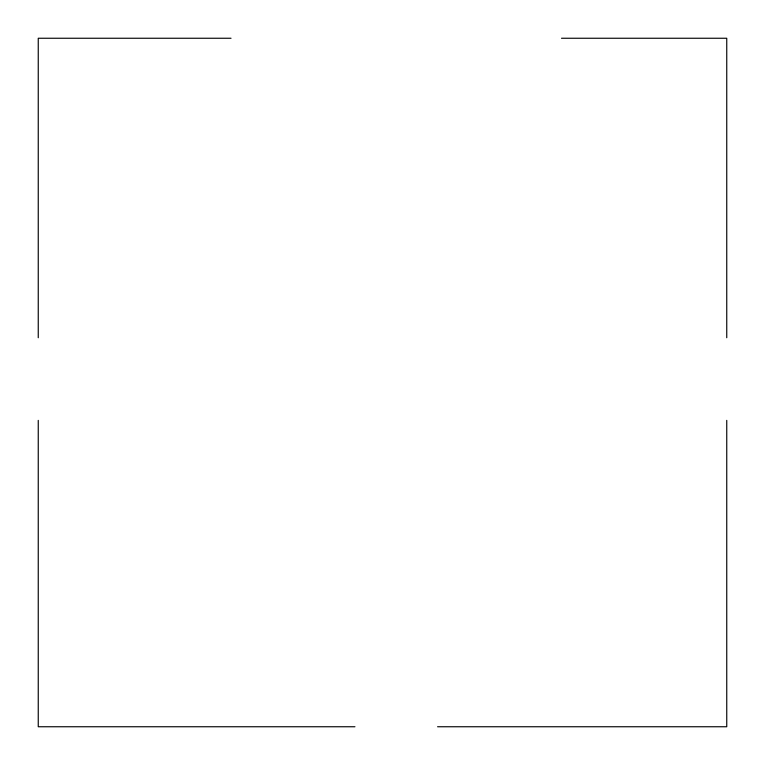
<?xml version="1.0" encoding="UTF-8"?>
<svg xmlns="http://www.w3.org/2000/svg" width="765" height="765" viewBox="0 0 765 765"><rect width="100%" height="100%" fill="white"/><g stroke="black" fill="none" stroke-linecap="round" stroke-linejoin="round"><path stroke-width="1.15" d="M231.03 38.25L38.25 38.25L38.25 337.748M561.51 38.25L726.75 38.25L726.75 337.748M354.96 726.75L38.25 726.75L38.25 420.368M437.58 726.75L726.75 726.75L726.75 420.368"/></g></svg>
